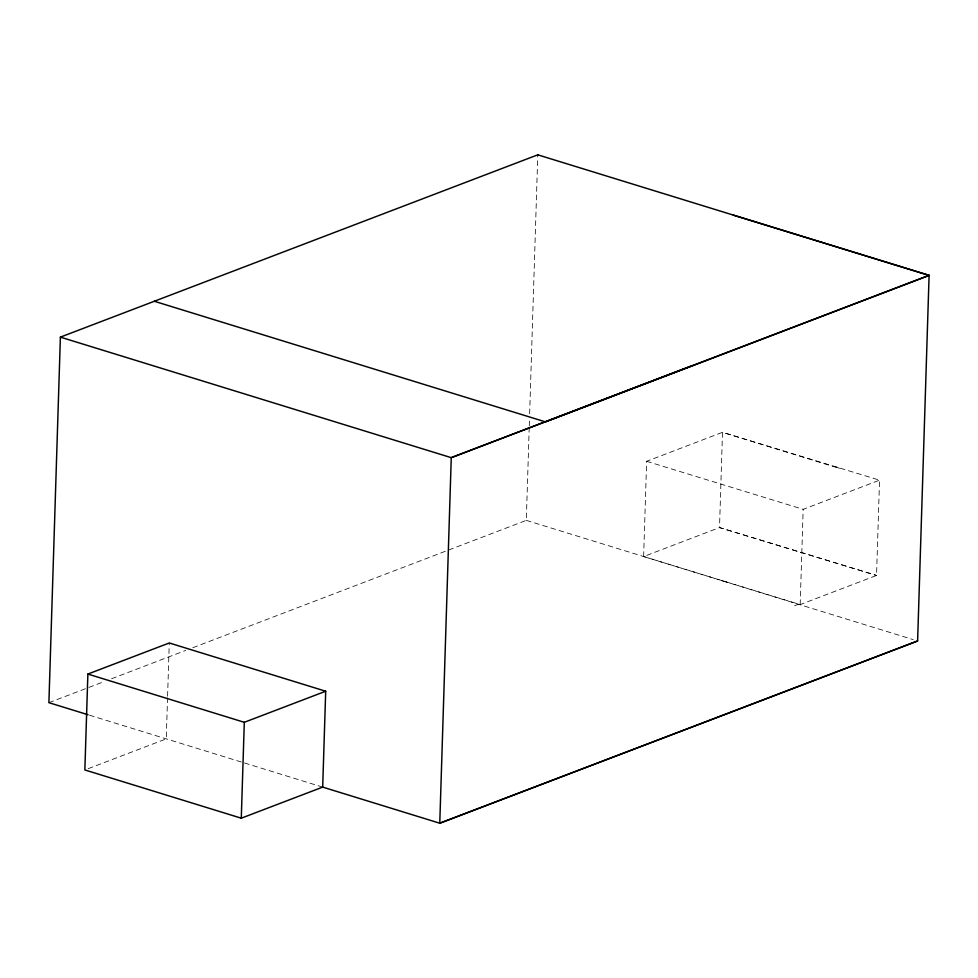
<?xml version="1.0" encoding="UTF-8"?>
<svg xmlns="http://www.w3.org/2000/svg" width="978" height="978" viewBox="0 0 978 978"><rect width="100%" height="100%" fill="white"/><g stroke="black" fill="none" stroke-linecap="round" stroke-linejoin="round"><path stroke-width="0.73" stroke-dasharray="4.89 3.67" d="M167.544 697.766L166.26 738.867L87.665 768.879M167.593 696.25L169.267 642.974M192.837 647.705L526.298 520.369L529.22 427.459M529.269 425.943L529.453 419.843M529.648 413.755L537.79 154.83M643.634 556.555L646.629 461.286L722.497 432.313L879.54 480.174L876.545 575.431L800.175 604.6L643.634 556.555L719.515 527.582L876.545 575.431L719.515 527.582L722.497 432.313L839.919 468.523L836.153 466.946M800.175 604.6L803.17 509.33L879.54 480.174M48.9 702.669L104.475 681.446M111.602 678.732L185.71 650.431M721.74 580.639L726.104 581.91M794.637 605.724L798.525 604.245M646.629 461.286L803.17 509.33M526.298 520.369L913.256 639.624M89.463 715.187L243.021 762.534M244.476 762.987L322.691 787.107"/><path stroke-width="1.47" d="M537.9 154.781L60.391 337.129L48.9 702.669L88.02 714.735M322.691 787.107L325.698 691.226L169.267 642.974L87.873 674.062L84.854 769.943L241.285 818.195L322.691 787.107L439.77 823.219L917.608 640.969L929.1 275.319L733.219 215.099M241.285 818.195L244.304 722.302L325.698 691.226M690.431 366.334L451.261 457.667L60.391 337.129M537.79 154.83L929.1 275.429L545.516 421.897L154.316 301.261M917.608 640.969L439.77 823.219L451.261 457.667L929.1 275.319M87.873 674.062L244.304 722.302"/></g></svg>
